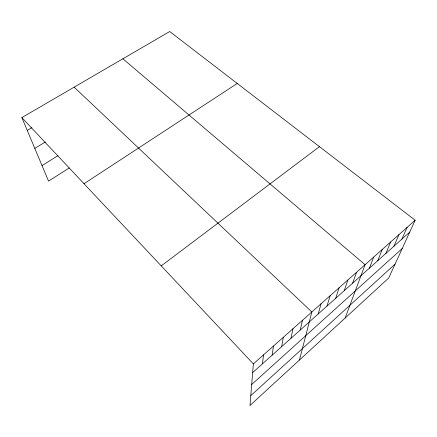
<?xml version="1.0" encoding="UTF-8"?>
<svg xmlns="http://www.w3.org/2000/svg" width="437" height="437" viewBox="0 0 437 437"><rect width="100%" height="100%" fill="white"/><g stroke="black" fill="none" stroke-linecap="round" stroke-linejoin="round"><path stroke-width="0.66" d="M415.15 220.237L253.373 363.901L249.997 405.47L388.722 277.998L415.15 220.237L169.714 31.53L21.85 117.591L48.551 181.115L69.281 167.923M262.473 363.808L263.516 354.893M272.125 355.172L273.491 346.033M281.63 346.672L283.313 337.309M290.987 338.304L292.976 328.733M300.203 330.061L302.486 320.288M299.46 360.022L311.849 311.974L74.153 87.149M318.212 313.946L321.064 303.786M327.018 306.075L330.137 295.729M335.692 298.313L339.074 287.797M344.241 290.665L347.874 279.98M352.664 283.132L356.543 272.284M345.148 318.038L365.081 264.702L122.879 58.787M369.396 268.171L373.744 257.011M377.699 260.742L382.277 249.434M385.882 253.427L390.678 241.967M393.945 246.211L398.959 234.62M401.893 239.105L407.115 227.377M250.794 395.632L395.081 264.106M251.701 384.5L402.198 248.549M252.668 372.581L409.726 232.096M161.242 265.887L319.458 146.663M84.013 183.726L237.247 83.451M42.023 165.59L57.968 155.654M34.796 148.394L45.361 141.97M27.241 130.417L31.89 127.659M21.85 117.591L253.373 363.901"/></g></svg>
